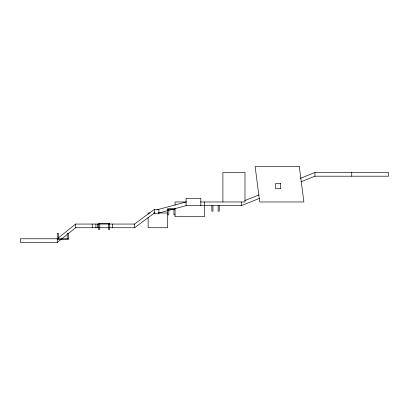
<?xml version="1.0" encoding="UTF-8"?>
<svg xmlns="http://www.w3.org/2000/svg" width="409" height="409" viewBox="0 0 409 409"><rect width="100%" height="100%" fill="white"/><g stroke="black" fill="none" stroke-linecap="round" stroke-linejoin="round"><path stroke-width="0.61" d="M58.421 237.849L75.665 224.055L134.561 224.055L134.561 227.736L75.665 227.736L75.665 224.055M68.303 238.779L20.45 238.779L20.45 242.46L57.26 242.46L67.112 234.577M68.098 233.79L75.982 227.481M134.31 224.239L154.438 209.331L158.856 209.331L158.856 213.749L154.438 213.749L154.438 209.331M134.561 227.736L154.689 212.828M244.756 200.589L258.912 194.929M300.186 178.416L314.93 172.521L388.55 172.521L388.55 176.202L314.93 176.202L314.93 172.521M200.819 205.65L200.819 198.288L186.095 198.288L186.095 205.65L241.31 205.65L259.592 198.339M300.866 181.826L315.022 176.167M157.741 209.633L186.095 201.969M158.672 213.063L172.849 209.229M174.694 208.733L186.407 205.569M186.33 201.969L175.052 201.969L175.052 205.037M200.507 201.969L244.991 201.969L244.991 172.521L222.905 172.521L222.905 201.969M175.052 208.595L167.69 208.595L167.69 227.736L148.135 227.736L148.135 217.307M167.69 209.331L175.052 209.331M150.026 213.012L148.135 213.012L148.135 214.239M153.81 213.012L155.072 213.012M158.227 213.012L167.69 213.012M167.69 214.853L168.794 214.853L168.794 209.331M175.052 214.853L173.948 214.853L173.948 209.331M57.26 239.516L68.303 239.516L68.303 233.258L67.199 233.258L67.199 238.779M351.74 172.521L351.74 176.202M241.31 201.969L241.31 205.65M219.224 205.65L219.224 211.172L218.12 211.172L218.12 205.65M212.966 205.65L212.966 211.172L211.862 211.172L211.862 205.65M204.5 201.969L204.5 216.693L175.052 216.693L175.052 208.104M112.475 224.055L112.475 227.736M108.61 224.055L108.61 229.577L109.714 229.577L109.714 223.319L98.671 223.319L98.671 229.577L99.776 229.577L99.776 224.055M97.751 224.055L97.751 227.736M95.91 224.055L95.91 227.736M92.23 224.055L92.23 227.736M58.364 238.779L58.364 233.258L57.26 233.258L57.26 242.46M299.306 166.54L255.134 166.54L259.715 201.969L303.887 201.969L299.306 166.54M280.697 183.564L275.543 183.564L275.543 188.718L280.697 188.718L280.697 183.564"/></g></svg>
